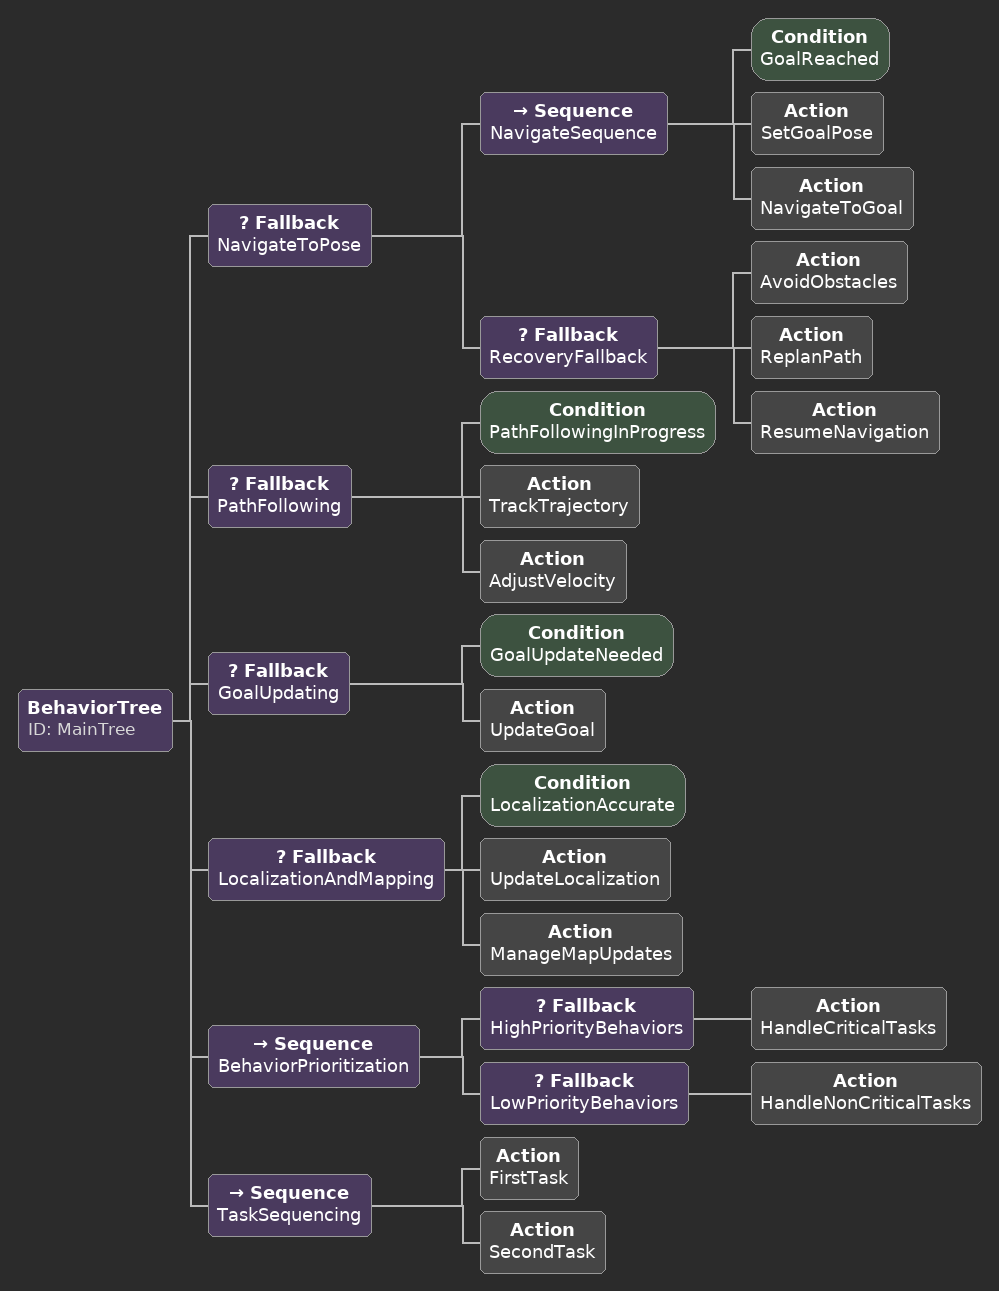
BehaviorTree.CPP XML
<root main_tree_to_execute="MainTree" >

    <!-- Main Behavior Tree -->
    <BehaviorTree ID="MainTree">

        <!-- Navigate to Pose -->
        <Fallback name="NavigateToPose">
            <Sequence name="NavigateSequence">
                <!-- Condition to check if goal is reached -->
                <Condition name="GoalReached"/>

                <!-- Action to set goal pose -->
                <Action name="SetGoalPose"/>

                <!-- Action to navigate to goal pose -->
                <Action name="NavigateToGoal"/>
            </Sequence>

            <!-- Recovery behavior in case of failure -->
            <Fallback name="RecoveryFallback">
                <!-- Action to handle obstacle avoidance -->
                <Action name="AvoidObstacles"/>

                <!-- Action to replan path -->
                <Action name="ReplanPath"/>

                <!-- Action to resume navigation -->
                <Action name="ResumeNavigation"/>
            </Fallback>
        </Fallback>

        <!-- Path Following -->
        <Fallback name="PathFollowing">
            <!-- Condition to check if path is being followed -->
            <Condition name="PathFollowingInProgress"/>

            <!-- Action to control trajectory tracking -->
            <Action name="TrackTrajectory"/>

            <!-- Action to adjust velocity for smooth path following -->
            <Action name="AdjustVelocity"/>
        </Fallback>

        <!-- Goal Updating -->
        <Fallback name="GoalUpdating">
            <!-- Condition to check if goal needs updating -->
            <Condition name="GoalUpdateNeeded"/>

            <!-- Action to update goal dynamically -->
            <Action name="UpdateGoal"/>
        </Fallback>

        <!-- Localization and Mapping -->
        <Fallback name="LocalizationAndMapping">
            <!-- Condition to check if localization is accurate -->
            <Condition name="LocalizationAccurate"/>

            <!-- Action to perform localization update -->
            <Action name="UpdateLocalization"/>

            <!-- Action to manage map updates -->
            <Action name="ManageMapUpdates"/>
        </Fallback>

        <!-- Behavior Prioritization -->
        <Sequence name="BehaviorPrioritization">
            <!-- Higher priority behaviors -->
            <Fallback name="HighPriorityBehaviors">
                <!-- Behavior for handling critical tasks -->
                <Action name="HandleCriticalTasks"/>
            </Fallback>

            <!-- Lower priority behaviors -->
            <Fallback name="LowPriorityBehaviors">
                <!-- Behavior for handling non-critical tasks -->
                <Action name="HandleNonCriticalTasks"/>
            </Fallback>
        </Sequence>

        <!-- Task Sequencing -->
        <Sequence name="TaskSequencing">
            <!-- Sequence of tasks -->
            <Action name="FirstTask"/>
            <Action name="SecondTask"/>
            <!-- Add more tasks as needed -->
        </Sequence>

    </BehaviorTree>

</root>
